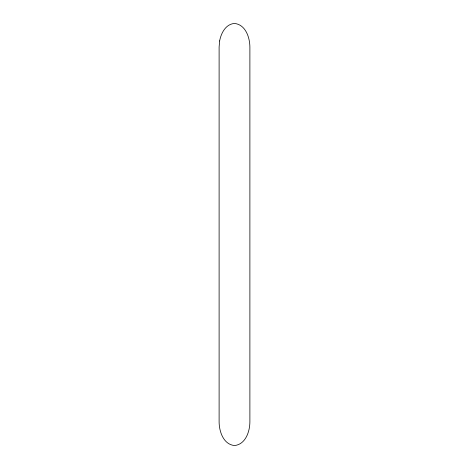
<?xml version="1.0" encoding="UTF-8"?>
<svg xmlns="http://www.w3.org/2000/svg" width="469" height="469" viewBox="0 0 469 469"><rect width="100%" height="100%" fill="white"/><g stroke="black" fill="none" stroke-linecap="round" stroke-linejoin="round"><path stroke-width="0.7" d="M219.633 40.95L219.111 47.064L219.111 421.936C219.181 431.539 223.414 444.436 234.5 445.55C245.586 444.436 249.819 431.539 249.889 421.936L249.889 47.064C249.819 37.461 245.586 24.564 234.5 23.45C225.695 24.06 221.057 33.223 219.633 40.95"/></g></svg>
